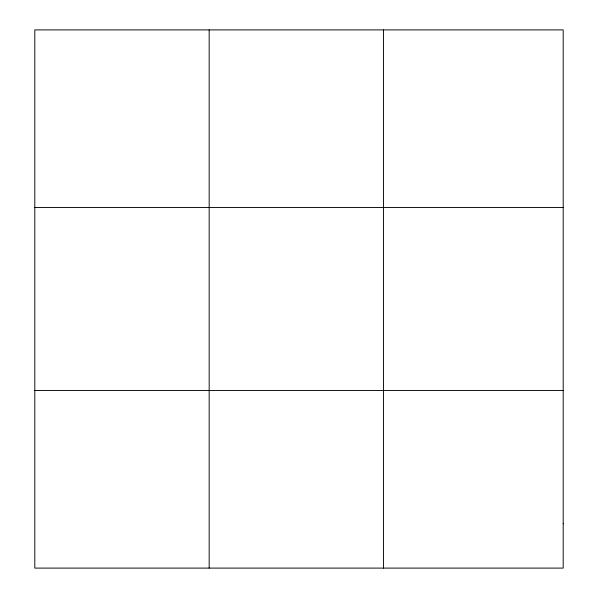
<?xml version="1.0" encoding="UTF-8"?>
<svg xmlns="http://www.w3.org/2000/svg" width="598" height="598" viewBox="0 0 598 598"><rect width="100%" height="100%" fill="white"/><g stroke="black" fill="none" stroke-linecap="round" stroke-linejoin="round"><path stroke-width="0.9" d="M209.173 568.1L209.173 29.9M383.542 568.1L383.542 29.9M34.804 207.506L563.196 207.506M34.804 390.494L563.196 390.494M563.196 523.699L563.196 568.1L34.804 568.1L34.804 29.9L563.196 29.9L563.196 523.699"/></g></svg>
